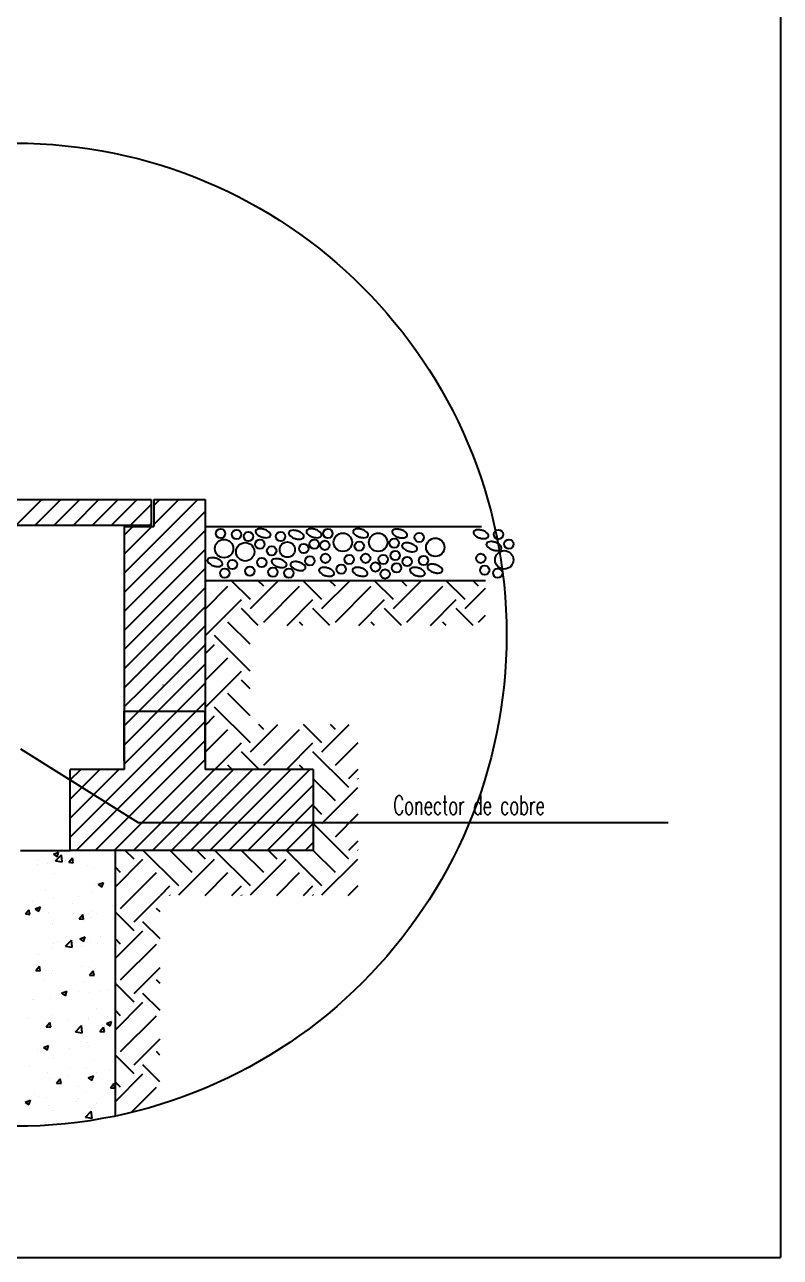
# Model space of a CAD drawing. Header units: inches. Extents: x 131 to 82119, y 71 to 16923.
# Drawn here: x 2917.23 to 2921.46, y 1393.4 to 1400.31 of the extents above; entities that cross this region are included whole.
import ezdxf

# ---------------------------------------------------------------- set-up
doc = ezdxf.new("R2010")
doc.units = ezdxf.units.IN
doc.header["$MEASUREMENT"] = 0
doc.layers.add('DUCTO-PARED O TECHO', color=7, linetype='Continuous', lineweight=25)
doc.styles.add('ROMANS', font='romans.shx', dxfattribs={"width": 0.625})
doc.dimstyles.new('ROMANS', dxfattribs={"dimscale": 0.125, "dimtxt": 2, "dimasz": 2, "dimexe": 2, "dimexo": 1, "dimgap": 1, "dimtad": 1, "dimzin": 0, "dimtxsty": 'ROMANS', "dimcen": 0, "dimclrd": 1, "dimclre": 1, "dimclrt": 7, "dimadec": 0, "dimazin": 0, "dimtfac": 1, "dimtmove": 2, "dimatfit": 3, "dimfxl": 1, "dimtolj": 1, "dimtzin": 0, "dimlwd": -1, "dimlwe": -1, "dimarcsym": 0})

# ---------------------------------------------------------------- blocks, each defined once
blk = doc.blocks.new('*D235')
at = {"color": 1}
for p, q in [((10238.3, 2782.8), (10238.3, 3061.2)), ((10238.5, 3060.9), (10692, 3060.9)), ((10692.2, 2782.8), (10692.2, 3061.2))]:
    blk.add_line(p, q, dxfattribs=at)
for points in [[(10238.5, 3061), (10238.5, 3060.9), (10238.3, 3060.9)], [(10692, 3060.9), (10692, 3061), (10692.2, 3060.9)]]:
    blk.add_solid(points, dxfattribs=at)
at = {"layer": 'DEFPOINTS', "color": 0}
for p in [(10692.2, 3060.9), (10238.3, 2782.7), (10692.2, 2782.7)]:
    blk.add_point(p, dxfattribs=at)
at = {"color": 7, "insert": (10455.8, 3208.3), "char_height": 0.25, "attachment_point": 5, "style": 'ROMANS'}
blk.add_mtext('\\A1;10', dxfattribs=at)
blk = doc.blocks.new('A$C17178')
for p, q in [((13916.218, 14161.336), (13916.218, 0)), ((8876.351, 4248.207, -174973.419), (10389.574, 4248.207, -174973.419)), ((10389.574, 4248.207, -174973.419), (10389.574, 4096.884, -174973.419)), ((10404.707, 4248.207, -174973.419), (10692.219, 4248.207, -174973.419)), ((10404.707, 4248.207, -174973.419), (10404.707, 4096.884, -174973.419)), ((10692.219, 4248.207, -174973.419), (10692.219, 2734.984, -174973.419)), ((8876.351, 4104.697, -174973.419), (10389.332, 4104.697, -174973.419)), ((10238.252, 4096.884, -174973.419), (10238.252, 2734.984, -174973.419)), ((10238.252, 4096.884, -174973.419), (10404.707, 4096.884, -174973.419)), ((10692.219, 4096.884, -174973.419), (12240.407, 4096.884, -174973.419)), ((9656.993, 2850.665, -174973.419), (10317.248, 2437.633)), ((10238.252, 2734.984, -174973.419), (9935.608, 2734.984, -174973.419)), ((9935.608, 2281.017, -174973.419), (9935.608, 2734.984, -174973.419)), ((11297.508, 2734.984, -174973.419), (10692.219, 2734.984, -174973.419)), ((11297.508, 2734.984, -174973.419), (11297.508, 2281.017, -174973.419)), ((10317.248, 2437.633), (13287.584, 2437.633)), ((9656.993, 2281.017, -174973.419), (9935.608, 2281.017, -174973.419)), ((11297.508, 2281.017, -174973.419), (9935.608, 2281.017, -174973.419)), ((10186.965, 2281.017, -174973.419), (10186.965, 789.206, -174973.419)), ((0, 0), (13916.218, 0))]:
    blk.add_line(p, q)
at = {"color": 0}
for p, q in [((9632.581, 4104.697, -174973.419), (9776.09, 4248.207, -174973.419)), ((9739.582, 4104.697, -174973.419), (9883.091, 4248.207, -174973.419)), ((9846.583, 4104.697, -174973.419), (9990.092, 4248.207, -174973.419)), ((9953.584, 4104.697, -174973.419), (10097.093, 4248.207, -174973.419)), ((10060.585, 4104.697, -174973.419), (10204.095, 4248.207, -174973.419)), ((10167.586, 4104.697, -174973.419), (10311.096, 4248.207, -174973.419)), ((10274.587, 4104.697, -174973.419), (10389.574, 4219.685, -174973.419)), ((10381.588, 4104.697, -174973.419), (10389.574, 4112.684, -174973.419))]:
    blk.add_line(p, q, dxfattribs=at)
at = {"linetype": 'Continuous'}
for p, q in [((10238.252, 3834.426, -174973.419), (10652.033, 4248.207, -174973.419)), ((10404.707, 4214.882, -174973.419), (10438.031, 4248.207, -174973.419)), ((10404.707, 4107.881, -174973.419), (10545.032, 4248.207, -174973.419)), ((10238.252, 3727.424, -174973.419), (10692.219, 4181.391, -174973.419)), ((10238.252, 4048.428, -174973.419), (10286.709, 4096.884, -174973.419)), ((10238.252, 3941.427, -174973.419), (10393.71, 4096.884, -174973.419)), ((10238.252, 3620.423, -174973.419), (10692.219, 4074.39, -174973.419)), ((10238.252, 3513.422, -174973.419), (10692.219, 3967.389, -174973.419)), ((10238.252, 3406.421, -174973.419), (10692.219, 3860.388, -174973.419)), ((10238.252, 3299.42, -174973.419), (10692.219, 3753.387, -174973.419)), ((10692.219, 3784.505, 36877.806), (10701.954, 3794.24, 36877.806)), ((10692.219, 3634.035, 36877.806), (10820.066, 3761.881, 36877.806)), ((10945.457, 3686.646, 36877.806), (10837.864, 3794.24, 36877.806)), ((10945.457, 3636.49, 36877.806), (11103.208, 3794.24, 36877.806)), ((11020.693, 3761.881, 36877.806), (10988.334, 3794.24, 36877.806)), ((11020.693, 3561.254, 36877.806), (11221.32, 3761.881, 36877.806)), ((11346.711, 3686.646, 36877.806), (11239.118, 3794.24, 36877.806)), ((11346.711, 3636.49, 36877.806), (11504.462, 3794.24, 36877.806)), ((11421.946, 3761.881, 36877.806), (11389.588, 3794.24, 36877.806)), ((11421.946, 3561.254, 36877.806), (11622.573, 3761.881, 36877.806)), ((11747.965, 3686.646, 36877.806), (11640.372, 3794.24, 36877.806)), ((11747.965, 3636.49, 36877.806), (11905.716, 3794.24, 36877.806)), ((11823.2, 3761.881, 36877.806), (11790.842, 3794.24, 36877.806)), ((11823.2, 3561.254, 36877.806), (12023.827, 3761.881, 36877.806)), ((12149.219, 3686.646, 36877.806), (12041.625, 3794.24, 36877.806)), ((12149.219, 3636.49, 36877.806), (12263.338, 3750.609, 36877.806)), ((12224.454, 3761.881, 36877.806), (12192.096, 3794.24, 36877.806)), ((10694.674, 3486.019, 36877.806), (10895.301, 3686.646, 36877.806)), ((11151.944, 3542.036, 36877.806), (11296.555, 3686.646, 36877.806)), ((11553.198, 3542.036, 36877.806), (11697.808, 3686.646, 36877.806)), ((11954.452, 3542.036, 36877.806), (12099.062, 3686.646, 36877.806)), ((10251.568, 3205.735, -174973.419), (10692.219, 3646.386, -174973.419)), ((10989.754, 3542.036, 36877.806), (10895.301, 3636.49, 36877.806)), ((11391.008, 3542.036, 36877.806), (11296.555, 3636.49, 36877.806)), ((11792.262, 3542.036, 36877.806), (11697.808, 3636.49, 36877.806)), ((12193.516, 3542.036, 36877.806), (12099.062, 3636.49, 36877.806)), ((12224.454, 3561.254, 36877.806), (12263.338, 3600.139, 36877.806)), ((10342.048, 3189.214, -174973.419), (10692.219, 3539.385, -174973.419)), ((10944.423, 3436.897, 36877.806), (10820.066, 3561.254, 36877.806)), ((11240.538, 3542.036, 36877.806), (11221.32, 3561.254, 36877.806)), ((11641.792, 3542.036, 36877.806), (11622.573, 3561.254, 36877.806)), ((12043.046, 3542.036, 36877.806), (12023.827, 3561.254, 36877.806)), ((10944.423, 3286.427, 36877.806), (10744.831, 3486.019, 36877.806)), ((10432.527, 3172.692, -174973.419), (10692.219, 3432.384, -174973.419)), ((10694.674, 3435.863, 36877.806), (10692.219, 3438.317, 36877.806)), ((10692.219, 3383.251, 36877.806), (10744.831, 3435.863, 36877.806)), ((10523.007, 3156.171, -174973.419), (10692.219, 3325.383, -174973.419)), ((10692.219, 3232.781, 36877.806), (10820.066, 3360.628, 36877.806)), ((10694.674, 3084.765, 36877.806), (10895.301, 3285.392, 36877.806)), ((10238.252, 3192.419, -174973.419), (10251.568, 3205.735, -174973.419)), ((10238.252, 3085.418, -174973.419), (10342.048, 3189.214, -174973.419)), ((10613.486, 3139.65, -174973.419), (10692.219, 3218.382, -174973.419)), ((10944.423, 3186.114, 36877.806), (10895.301, 3235.236, 36877.806)), ((9935.608, 2354.77, -174973.419), (10692.219, 3111.381, -174973.419)), ((10238.252, 2978.417, -174973.419), (10432.527, 3172.692, -174973.419)), ((10238.252, 2871.416, -174973.419), (10523.007, 3156.171, -174973.419)), ((10238.252, 2764.415, -174973.419), (10613.486, 3139.65, -174973.419)), ((10944.423, 3035.643, 36877.806), (10820.066, 3160.001, 36877.806)), ((10945.457, 2884.139, 36877.806), (10744.831, 3084.765, 36877.806)), ((9968.856, 2281.017, -174973.419), (10692.219, 3004.38, -174973.419)), ((10694.674, 3034.609, 36877.806), (10692.219, 3037.064, 36877.806)), ((10692.219, 2981.997, 36877.806), (10744.831, 3034.609, 36877.806)), ((10945.457, 2833.982, 36877.806), (11098.663, 2987.188, 36877.806)), ((11020.693, 2959.374, 36877.806), (10992.879, 2987.188, 36877.806)), ((11346.711, 2884.139, 36877.806), (11243.662, 2987.188, 36877.806)), ((11346.711, 2833.982, 36877.806), (11499.917, 2987.188, 36877.806)), ((11421.946, 2959.374, 36877.806), (11394.133, 2987.188, 36877.806)), ((10692.219, 2831.527, 36877.806), (10820.066, 2959.374, 36877.806)), ((11020.693, 2758.747, 36877.806), (11221.32, 2959.374, 36877.806)), ((10075.857, 2281.017, -174973.419), (10692.219, 2897.379, -174973.419)), ((10746.146, 2734.984, 36877.806), (10895.301, 2884.139, 36877.806)), ((10994.299, 2734.984, 36877.806), (10895.301, 2833.982, 36877.806)), ((11147.4, 2734.984, 36877.806), (11296.555, 2884.139, 36877.806)), ((11497.182, 2633.355, 36877.806), (11296.555, 2833.982, 36877.806)), ((11421.946, 2758.747, 36877.806), (11549.712, 2886.512, 36877.806)), ((10182.858, 2281.017, -174973.419), (10692.219, 2790.378, -174973.419)), ((9935.608, 2675.773, -174973.419), (9994.819, 2734.984, -174973.419)), ((9935.608, 2568.772, -174973.419), (10101.82, 2734.984, -174973.419)), ((9935.608, 2461.771, -174973.419), (10208.821, 2734.984, -174973.419)), ((10289.859, 2281.017, -174973.419), (10743.826, 2734.984, -174973.419)), ((10396.86, 2281.017, -174973.419), (10850.827, 2734.984, -174973.419)), ((10503.861, 2281.017, -174973.419), (10957.828, 2734.984, -174973.419)), ((10610.862, 2281.017, -174973.419), (11064.829, 2734.984, -174973.419)), ((10717.863, 2281.017, -174973.419), (11171.83, 2734.984, -174973.419)), ((10843.829, 2734.984, 36877.806), (10820.066, 2758.747, 36877.806)), ((10824.864, 2281.017, -174973.419), (11278.831, 2734.984, -174973.419)), ((11245.083, 2734.984, 36877.806), (11221.32, 2758.747, 36877.806)), ((11497.182, 2683.512, 36877.806), (11549.712, 2736.042, 36877.806)), ((10931.865, 2281.017, -174973.419), (11297.508, 2646.66, -174973.419)), ((11421.946, 2558.12, 36877.806), (11297.508, 2682.558, 36877.806)), ((11346.711, 2432.728, 36877.806), (11547.338, 2633.355, 36877.806)), ((11549.712, 2681.138, 36877.806), (11547.338, 2683.512, 36877.806)), ((11038.866, 2281.017, -174973.419), (11297.508, 2539.659, -174973.419)), ((11346.711, 2482.885, 36877.806), (11297.508, 2532.088, 36877.806)), ((11145.867, 2281.017, -174973.419), (11297.508, 2432.658, -174973.419)), ((11497.182, 2232.101, 36877.806), (11297.508, 2431.774, 36877.806)), ((11421.946, 2357.493, 36877.806), (11549.712, 2485.259, 36877.806)), ((9838.207, 2281.017, 36877.806), (9838.207, 2281.017, 36877.806)), ((9838.207, 2281.017, 36877.806), (9838.207, 2281.017, 36877.806)), ((10015.454, 2281.017, 36877.806), (10015.454, 2281.017, 36877.806)), ((10293.42, 2232.101, 36877.806), (10244.504, 2281.017, 36877.806)), ((10544.204, 2081.631, 36877.806), (10344.818, 2281.017, 36877.806)), ((10619.439, 2156.866, 36877.806), (10495.288, 2281.017, 36877.806)), ((10694.674, 2232.101, 36877.806), (10645.758, 2281.017, 36877.806)), ((10945.457, 2081.631, 36877.806), (10746.072, 2281.017, 36877.806)), ((11020.693, 2156.866, 36877.806), (10896.542, 2281.017, 36877.806)), ((11095.928, 2232.101, 36877.806), (11047.012, 2281.017, 36877.806)), ((11346.711, 2081.631, 36877.806), (11147.325, 2281.017, 36877.806)), ((11252.868, 2281.017, -174973.419), (11297.508, 2325.657, -174973.419)), ((11421.946, 2156.866, 36877.806), (11297.508, 2281.304, 36877.806)), ((11497.182, 2282.258, 36877.806), (11549.712, 2334.788, 36877.806)), ((11549.712, 2279.884, 36877.806), (11547.338, 2282.258, 36877.806)), ((9756.509, 2230.06, 36877.806), (9756.509, 2230.06, 36877.806)), ((9841.211, 2259.096, 36877.806), (9870.643, 2270.394, 36877.806)), ((9841.211, 2259.096, 36877.806), (9862.12, 2244.993, 36877.806)), ((9854.171, 2222.897, 36877.806), (9886.911, 2257.018, 36877.806)), ((9854.171, 2222.897, 36877.806), (9891.555, 2217.099, 36877.806)), ((9862.129, 2244.943, 36877.806), (9870.652, 2270.344, 36877.806)), ((9891.564, 2217.056, 36877.806), (9886.92, 2256.976, 36877.806)), ((9909.149, 2223.7, 36877.806), (9909.149, 2223.7, 36877.806)), ((9927.653, 2214.414, 36877.806), (9947.917, 2238.564, 36877.806)), ((9927.653, 2214.414, 36877.806), (9952.777, 2212.216, 36877.806)), ((9952.786, 2212.165, 36877.806), (9947.926, 2238.513, 36877.806)), ((10001.646, 2272.138, 36877.806), (10001.646, 2272.138, 36877.806)), ((10174.615, 2258.649, 36877.806), (10174.615, 2258.649, 36877.806)), ((10186.965, 2075.489, 36877.806), (10343.577, 2232.101, 36877.806)), ((10186.965, 2232.016, 36877.806), (10186.965, 2232.016, 36877.806)), ((10544.204, 2031.474, 36877.806), (10744.831, 2232.101, 36877.806)), ((10945.457, 2031.474, 36877.806), (11146.084, 2232.101, 36877.806)), ((11346.711, 2031.474, 36877.806), (11547.338, 2232.101, 36877.806)), ((9749.953, 2202.742, 36877.806), (9749.953, 2202.742, 36877.806)), ((9807.543, 2206.795, 36877.806), (9807.543, 2206.795, 36877.806)), ((9848.714, 2153.073, 36877.806), (9848.714, 2153.073, 36877.806)), ((10031.93, 2197.315, 36877.806), (10031.93, 2197.315, 36877.806)), ((10067.033, 2184.589, 36877.806), (10067.033, 2184.589, 36877.806)), ((10218.185, 2156.866, 36877.806), (10186.965, 2188.086, 36877.806)), ((10218.185, 1956.239, 36877.806), (10418.812, 2156.866, 36877.806)), ((10692.013, 2028.813, 36877.806), (10820.066, 2156.866, 36877.806)), ((11093.267, 2028.813, 36877.806), (11221.32, 2156.866, 36877.806)), ((10064.037, 2092.862, 36877.806), (10064.037, 2092.862, 36877.806)), ((10092.115, 2089.859, 36877.806), (10121.546, 2101.157, 36877.806)), ((10092.115, 2089.859, 36877.806), (10113.024, 2075.756, 36877.806)), ((10113.033, 2075.706, 36877.806), (10121.556, 2101.107, 36877.806)), ((10169.264, 2106.716, 36877.806), (10169.264, 2106.716, 36877.806)), ((10186.965, 2109.046, 36877.806), (10186.965, 2109.046, 36877.806)), ((10186.965, 2109.046, 36877.806), (10186.965, 2109.046, 36877.806)), ((10441.229, 2028.813, 36877.806), (10494.047, 2081.631, 36877.806)), ((10842.483, 2028.813, 36877.806), (10895.301, 2081.631, 36877.806)), ((11243.737, 2028.813, 36877.806), (11296.555, 2081.631, 36877.806)), ((11494.52, 2028.813, 36877.806), (11549.712, 2084.005, 36877.806)), ((9798.571, 2057.913, 36877.806), (9798.571, 2057.913, 36877.806)), ((9843.603, 2013.145, 36877.806), (9843.603, 2013.145, 36877.806)), ((9984.291, 2021.337, 36877.806), (9984.291, 2021.337, 36877.806)), ((10061.922, 2044.66, 36877.806), (10061.922, 2044.66, 36877.806)), ((10293.42, 1881.004, 36877.806), (10439.168, 2026.752, 36877.806)), ((10496.708, 2028.813, 36877.806), (10494.047, 2031.474, 36877.806)), ((10897.962, 2028.813, 36877.806), (10895.301, 2031.474, 36877.806)), ((11299.216, 2028.813, 36877.806), (11296.555, 2031.474, 36877.806)), ((9684.482, 1924.615, 36877.806), (9704.746, 1948.765, 36877.806)), ((9709.616, 1922.367, 36877.806), (9704.756, 1948.715, 36877.806)), ((9725.688, 1992.004, 36877.806), (9725.688, 1992.004, 36877.806)), ((9738.936, 1954.287, 36877.806), (9768.368, 1965.585, 36877.806)), ((9738.936, 1954.287, 36877.806), (9759.845, 1940.184, 36877.806)), ((9739.155, 1979.259, 36877.806), (9739.155, 1979.259, 36877.806)), ((9759.854, 1940.134, 36877.806), (9768.377, 1965.535, 36877.806)), ((9814.316, 1935.542, 36877.806), (9814.316, 1935.542, 36877.806)), ((9950.075, 1982.523, 36877.806), (9950.075, 1982.523, 36877.806)), ((10058.686, 1940.929, 36877.806), (10058.686, 1940.929, 36877.806)), ((10174.462, 1973.042, 36877.806), (10174.462, 1973.042, 36877.806)), ((10186.965, 1965.077, 36877.806), (10186.965, 1965.077, 36877.806)), ((10186.965, 1965.077, 36877.806), (10186.965, 1965.077, 36877.806)), ((10186.965, 1957.817, 36877.806), (10186.965, 1957.817, 36877.806)), ((10186.965, 1957.817, 36877.806), (10186.965, 1957.817, 36877.806)), ((10293.42, 1830.847, 36877.806), (10186.965, 1937.302, 36877.806)), ((10439.155, 1935.895, 36877.806), (10418.812, 1956.239, 36877.806)), ((9684.482, 1924.615, 36877.806), (9709.607, 1922.417, 36877.806)), ((9687.992, 1892.126, 36877.806), (9687.992, 1892.126, 36877.806)), ((9838.492, 1873.216, 36877.806), (9838.492, 1873.216, 36877.806)), ((9839.874, 1886.966, 36877.806), (9839.874, 1886.966, 36877.806)), ((9953.458, 1927.076, 36877.806), (9953.458, 1927.076, 36877.806)), ((9985.975, 1898.237, 36877.806), (10006.239, 1922.387, 36877.806)), ((9985.975, 1898.237, 36877.806), (10011.1, 1896.039, 36877.806)), ((10011.109, 1895.989, 36877.806), (10006.249, 1922.337, 36877.806)), ((10038.703, 1926.061, 36877.806), (10038.703, 1926.061, 36877.806)), ((10056.811, 1904.732, 36877.806), (10056.811, 1904.732, 36877.806)), ((10085.011, 1929.044, 36877.806), (10085.011, 1929.044, 36877.806)), ((10439.134, 1785.447, 36877.806), (10343.577, 1881.004, 36877.806)), ((10186.965, 1835.62, 36877.806), (10186.965, 1835.62, 36877.806)), ((10186.965, 1831.607, 36877.806), (10186.965, 1831.607, 36877.806)), ((10186.965, 1674.235, 36877.806), (10343.577, 1830.847, 36877.806)), ((10186.965, 1806.588, 36877.806), (10186.965, 1806.588, 36877.806)), ((9833.381, 1733.287, 36877.806), (9833.381, 1733.287, 36877.806)), ((9842.879, 1761.289, 36877.806), (9842.879, 1761.289, 36877.806)), ((9866.448, 1768.861, 36877.806), (9866.448, 1768.861, 36877.806)), ((9909.9, 1743.862, 36877.806), (9942.639, 1777.984, 36877.806)), ((9909.9, 1743.862, 36877.806), (9947.283, 1738.064, 36877.806)), ((9947.292, 1738.021, 36877.806), (9942.648, 1777.941, 36877.806)), ((9948.107, 1775.142, 36877.806), (9948.107, 1775.142, 36877.806)), ((9989.84, 1785.05, 36877.806), (10019.271, 1796.348, 36877.806)), ((9989.84, 1785.05, 36877.806), (10010.748, 1770.947, 36877.806)), ((10000.406, 1739.866, 36877.806), (10000.406, 1739.866, 36877.806)), ((10010.757, 1770.897, 36877.806), (10019.28, 1796.298, 36877.806)), ((10051.699, 1764.803, 36877.806), (10051.699, 1764.803, 36877.806)), ((10090.834, 1759.38, 36877.806), (10090.834, 1759.38, 36877.806)), ((10107.303, 1796.101, 36877.806), (10107.303, 1796.101, 36877.806)), ((10218.185, 1755.612, 36877.806), (10186.965, 1786.832, 36877.806)), ((10218.185, 1554.985, 36877.806), (10418.812, 1755.612, 36877.806)), ((9755.27, 1697.788, 36877.806), (9755.27, 1697.788, 36877.806)), ((9732.301, 1595.502, 36877.806), (9732.301, 1595.502, 36877.806)), ((9742.805, 1608.438, 36877.806), (9763.069, 1632.588, 36877.806)), ((9742.805, 1608.438, 36877.806), (9767.929, 1606.24, 36877.806)), ((9767.938, 1606.19, 36877.806), (9763.078, 1632.538, 36877.806)), ((9828.269, 1593.359, 36877.806), (9828.269, 1593.359, 36877.806)), ((9837.529, 1609.355, 36877.806), (9837.529, 1609.355, 36877.806)), ((9996.725, 1630.314, 36877.806), (9996.725, 1630.314, 36877.806)), ((10044.298, 1582.061, 36877.806), (10064.562, 1606.211, 36877.806)), ((10046.588, 1624.875, 36877.806), (10046.588, 1624.875, 36877.806)), ((10069.431, 1579.813, 36877.806), (10064.571, 1606.161, 36877.806)), ((10186.965, 1655.359, 36877.806), (10186.965, 1655.359, 36877.806)), ((10293.42, 1479.75, 36877.806), (10439.111, 1625.442, 36877.806)), ((9784.593, 1554.069, 36877.806), (9784.593, 1554.069, 36877.806)), ((10008.98, 1544.588, 36877.806), (10008.98, 1544.588, 36877.806)), ((10044.298, 1582.061, 36877.806), (10069.422, 1579.863, 36877.806)), ((10293.42, 1429.593, 36877.806), (10186.965, 1536.049, 36877.806)), ((10439.099, 1534.698, 36877.806), (10418.812, 1554.985, 36877.806)), ((9823.158, 1453.43, 36877.806), (9823.158, 1453.43, 36877.806)), ((9873.221, 1497.607, 36877.806), (9873.221, 1497.607, 36877.806)), ((9886.146, 1464.527, 36877.806), (9886.146, 1464.527, 36877.806)), ((9887.565, 1480.241, 36877.806), (9916.996, 1491.538, 36877.806)), ((9887.565, 1480.241, 36877.806), (9908.473, 1466.138, 36877.806)), ((9908.482, 1466.088, 36877.806), (9917.005, 1491.489, 36877.806)), ((9983.051, 1489.064, 36877.806), (9983.051, 1489.064, 36877.806)), ((10041.477, 1484.946, 36877.806), (10041.477, 1484.946, 36877.806)), ((10097.607, 1488.126, 36877.806), (10097.607, 1488.126, 36877.806)), ((10151.612, 1499.476, 36877.806), (10151.612, 1499.476, 36877.806)), ((10439.077, 1384.25, 36877.806), (10343.577, 1479.75, 36877.806)), ((9726.95, 1443.568, 36877.806), (9726.95, 1443.568, 36877.806)), ((9737.915, 1446.986, 36877.806), (9737.915, 1446.986, 36877.806)), ((10083.771, 1396.771, 36877.806), (10083.771, 1396.771, 36877.806)), ((10186.965, 1431.199, 36877.806), (10186.965, 1431.199, 36877.806)), ((10186.965, 1272.981, 36877.806), (10343.577, 1429.593, 36877.806)), ((10218.185, 1354.358, 36877.806), (10186.965, 1385.578, 36877.806)), ((9700.965, 1340.406, 36877.806), (9700.965, 1340.406, 36877.806)), ((9801.128, 1292.262, 36877.806), (9821.392, 1316.412, 36877.806)), ((9818.047, 1313.502, 36877.806), (9818.047, 1313.502, 36877.806)), ((9826.261, 1290.014, 36877.806), (9821.401, 1316.362, 36877.806)), ((9838.635, 1354.693, 36877.806), (9838.635, 1354.693, 36877.806)), ((9925.352, 1330.926, 36877.806), (9925.352, 1330.926, 36877.806)), ((10036.366, 1345.017, 36877.806), (10036.366, 1345.017, 36877.806)), ((10041.033, 1333.689, 36877.806), (10041.033, 1333.689, 36877.806)), ((10138.468, 1311.004, 36877.806), (10167.9, 1322.302, 36877.806)), ((10146.261, 1347.543, 36877.806), (10146.261, 1347.543, 36877.806)), ((10149.739, 1321.445, 36877.806), (10149.739, 1321.445, 36877.806)), ((10159.386, 1296.851, 36877.806), (10167.909, 1322.252, 36877.806)), ((10186.965, 1352.901, 36877.806), (10186.965, 1352.901, 36877.806)), ((10186.965, 1352.901, 36877.806), (10186.965, 1352.901, 36877.806)), ((10218.185, 1153.731, 36877.806), (10418.812, 1354.358, 36877.806)), ((9775.568, 1298.74, 36877.806), (9775.568, 1298.74, 36877.806)), ((9801.128, 1292.262, 36877.806), (9826.252, 1290.064, 36877.806)), ((9965.628, 1264.827, 36877.806), (9998.368, 1298.949, 36877.806)), ((9965.628, 1264.827, 36877.806), (10003.012, 1259.029, 36877.806)), ((10003.02, 1258.986, 36877.806), (9998.376, 1298.906, 36877.806)), ((10102.621, 1265.885, 36877.806), (10122.885, 1290.035, 36877.806)), ((10102.621, 1265.885, 36877.806), (10127.745, 1263.687, 36877.806)), ((10127.754, 1263.637, 36877.806), (10122.894, 1289.985, 36877.806)), ((10138.468, 1311.004, 36877.806), (10159.377, 1296.901, 36877.806)), ((10186.965, 1302.212, 36877.806), (10186.965, 1302.212, 36877.806)), ((9785.29, 1175.431, 36877.806), (9814.721, 1186.729, 36877.806)), ((9785.29, 1175.431, 36877.806), (9806.198, 1161.328, 36877.806)), ((9806.207, 1161.278, 36877.806), (9814.73, 1186.679, 36877.806)), ((9999.167, 1207.593, 36877.806), (9999.167, 1207.593, 36877.806)), ((10031.254, 1205.089, 36877.806), (10031.254, 1205.089, 36877.806)), ((10035.682, 1181.756, 36877.806), (10035.682, 1181.756, 36877.806)), ((10186.965, 1201.672, 36877.806), (10186.965, 1201.672, 36877.806)), ((10186.965, 1201.672, 36877.806), (10186.965, 1201.672, 36877.806)), ((10293.42, 1078.496, 36877.806), (10439.055, 1224.131, 36877.806)), ((9754.03, 1165.515, 36877.806), (9754.03, 1165.515, 36877.806)), ((9812.935, 1173.573, 36877.806), (9812.935, 1173.573, 36877.806)), ((9843.498, 1116.134, 36877.806), (9843.498, 1116.134, 36877.806)), ((9930.455, 1167.902, 36877.806), (9930.455, 1167.902, 36877.806)), ((10067.884, 1106.653, 36877.806), (10067.884, 1106.653, 36877.806)), ((10293.42, 1028.34, 36877.806), (10186.965, 1134.795, 36877.806)), ((10439.042, 1133.501, 36877.806), (10418.812, 1153.731, 36877.806)), ((9707.738, 1069.153, 36877.806), (9707.738, 1069.153, 36877.806)), ((9932.125, 1059.672, 36877.806), (9932.125, 1059.672, 36877.806)), ((10026.143, 1065.16, 36877.806), (10026.143, 1065.16, 36877.806)), ((10084.3, 1036.927, 36877.806), (10084.3, 1036.927, 36877.806)), ((10156.512, 1050.191, 36877.806), (10156.512, 1050.191, 36877.806)), ((10186.965, 1050.444, 36877.806), (10186.965, 1050.444, 36877.806)), ((10439.02, 983.052, 36877.806), (10343.577, 1078.496, 36877.806)), ((9807.824, 1033.645, 36877.806), (9807.824, 1033.645, 36877.806)), ((9819.876, 1002.115, 36877.806), (9819.876, 1002.115, 36877.806)), ((9859.45, 976.086, 36877.806), (9879.715, 1000.236, 36877.806)), ((9859.45, 976.086, 36877.806), (9884.575, 973.888, 36877.806)), ((9884.583, 973.838, 36877.806), (9879.723, 1000.186, 36877.806)), ((9925.104, 1015.969, 36877.806), (9925.104, 1015.969, 36877.806)), ((10036.193, 1006.195, 36877.806), (10065.625, 1017.492, 36877.806)), ((10036.193, 1006.195, 36877.806), (10057.102, 992.092, 36877.806)), ((10057.11, 992.042, 36877.806), (10065.633, 1017.442, 36877.806)), ((10160.943, 949.709, 36877.806), (10181.208, 973.859, 36877.806)), ((10186.076, 947.46, 36877.806), (10181.216, 973.808, 36877.806)), ((10186.965, 1030.791, 36877.806), (10186.965, 1030.791, 36877.806)), ((10186.965, 871.728, 36877.806), (10343.577, 1028.34, 36877.806)), ((10218.185, 953.104, 36877.806), (10186.965, 984.325, 36877.806)), ((9736.676, 914.713, 36877.806), (9736.676, 914.713, 36877.806)), ((9759.87, 902.472, 36877.806), (9759.87, 902.472, 36877.806)), ((9981.812, 956.792, 36877.806), (9981.812, 956.792, 36877.806)), ((10021.032, 925.232, 36877.806), (10021.032, 925.232, 36877.806)), ((10160.943, 949.709, 36877.806), (10186.068, 947.511, 36877.806)), ((10186.965, 899.215, 36877.806), (10186.965, 899.215, 36877.806)), ((10280.434, 814.726, 36877.806), (10418.812, 953.104, 36877.806)), ((9683.014, 870.622, 36877.806), (9712.446, 881.92, 36877.806)), ((9683.014, 870.622, 36877.806), (9703.923, 856.519, 36877.806)), ((9703.931, 856.469, 36877.806), (9712.454, 881.87, 36877.806)), ((9709.298, 836.328, 36877.806), (9709.298, 836.328, 36877.806)), ((9802.713, 893.716, 36877.806), (9802.713, 893.716, 36877.806)), ((9814.525, 850.182, 36877.806), (9814.525, 850.182, 36877.806)), ((9973.721, 871.141, 36877.806), (9973.721, 871.141, 36877.806)), ((9984.257, 892.991, 36877.806), (9984.257, 892.991, 36877.806)), ((10082.532, 864.499, 36877.806), (10082.532, 864.499, 36877.806)), ((10186.965, 897.321, 36877.806), (10186.965, 897.321, 36877.806)), ((9837.395, 822.421, 36877.806), (9837.395, 822.421, 36877.806)), ((10015.921, 785.303, 36877.806), (10015.921, 785.303, 36877.806)), ((10021.356, 785.792, 36877.806), (10054.096, 819.914, 36877.806)), ((10021.356, 785.792, 36877.806), (10058.74, 779.994, 36877.806)), ((10058.748, 779.951, 36877.806), (10054.104, 819.871, 36877.806)), ((10168.261, 785.942, 36877.806), (10168.261, 785.942, 36877.806)), ((9797.602, 753.788, 36877.806), (9797.602, 753.788, 36877.806)), ((9917.657, 748.875, 36877.806), (9917.657, 748.875, 36877.806))]:
    blk.add_line(p, q, dxfattribs=at)
at = {"elevation": -174973.419}
for points in [[(11023.568, 4080.164, 0.05175642), (11006.057, 4083.656, 0.06561285), (10991.959, 4083.126, 0.10449837), (10979.824, 4078.324, 0.1730463), (10975.009, 4071.897, 0.1730463), (10975.349, 4063.875, 0.10449837), (10982.647, 4053.054, 0.06561285), (10993.978, 4044.65, 0.05175642), (11010.398, 4037.635, 0.05175642), (11027.909, 4034.142, 0.06561285), (11042.007, 4034.672, 0.10449837), (11054.143, 4039.475, 0.1730463), (11058.957, 4045.901, 0.1730463), (11058.617, 4053.924, 0.10449837), (11051.32, 4064.745, 0.06561285), (11039.988, 4073.149, 0.05175642)], [(11308.939, 4080.164, 0.05175642), (11291.428, 4083.656, 0.06561285), (11277.33, 4083.126, 0.10449837), (11265.195, 4078.324, 0.1730463), (11260.38, 4071.897, 0.1730463), (11260.721, 4063.875, 0.10449837), (11268.018, 4053.054, 0.06561285), (11279.349, 4044.65, 0.05175642), (11295.77, 4037.635, 0.05175642), (11313.281, 4034.142, 0.06561285), (11327.378, 4034.672, 0.10449837), (11339.514, 4039.475, 0.1730463), (11344.329, 4045.901, 0.1730463), (11343.988, 4053.924, 0.10449837), (11336.691, 4064.745, 0.06561285), (11325.36, 4073.149, 0.05175642)], [(11570.855, 4080.164, 0.05175642), (11553.344, 4083.656, 0.06561285), (11539.246, 4083.126, 0.10449837), (11527.111, 4078.324, 0.1730463), (11522.296, 4071.897, 0.1730463), (11522.637, 4063.875, 0.10449837), (11529.934, 4053.054, 0.06561285), (11541.265, 4044.65, 0.05175642), (11557.686, 4037.635, 0.05175642), (11575.197, 4034.142, 0.06561285), (11589.294, 4034.672, 0.10449837), (11601.43, 4039.475, 0.1730463), (11606.245, 4045.901, 0.1730463), (11605.904, 4053.924, 0.10449837), (11598.607, 4064.745, 0.06561285), (11587.276, 4073.149, 0.05175642)], [(11788.673, 4078.505, 0.05175642), (11771.162, 4081.997, 0.06561285), (11757.064, 4081.467, 0.10449837), (11744.929, 4076.664, 0.1730463), (11740.114, 4070.238, 0.1730463), (11740.455, 4062.216, 0.10449837), (11747.752, 4051.395, 0.06561285), (11759.083, 4042.991, 0.05175642), (11775.504, 4035.976, 0.05175642), (11793.015, 4032.483, 0.06561285), (11807.113, 4033.013, 0.10449837), (11819.248, 4037.816, 0.1730463), (11824.063, 4044.242, 0.1730463), (11823.722, 4052.265, 0.10449837), (11816.425, 4063.086, 0.06561285), (11805.094, 4071.49, 0.05175642)], [(12244.754, 4074.758, 0.05175642), (12227.243, 4078.251, 0.06561285), (12213.145, 4077.721, 0.10449837), (12201.009, 4072.918, 0.1730463), (12196.195, 4066.492, 0.1730463), (12196.535, 4058.469, 0.10449837), (12203.832, 4047.649, 0.06561285), (12215.164, 4039.244, 0.05175642), (12231.584, 4032.23, 0.05175642), (12249.095, 4028.737, 0.06561285), (12263.193, 4029.267, 0.10449837), (12275.328, 4034.07, 0.1730463), (12280.143, 4040.496, 0.1730463), (12279.803, 4048.519, 0.10449837), (12272.505, 4059.339, 0.06561285), (12261.174, 4067.744, 0.05175642)], [(11209.331, 4071.477, 0.05175642), (11191.82, 4074.97, 0.06561285), (11177.722, 4074.44, 0.10449837), (11165.586, 4069.637, 0.1730463), (11160.772, 4063.211, 0.1730463), (11161.112, 4055.189, 0.10449837), (11168.41, 4044.368, 0.06561285), (11179.741, 4035.963, 0.05175642), (11196.161, 4028.949, 0.05175642), (11213.672, 4025.456, 0.06561285), (11227.77, 4025.986, 0.10449837), (11239.906, 4030.789, 0.1730463), (11244.72, 4037.215, 0.1730463), (11244.38, 4045.238, 0.10449837), (11237.082, 4056.058, 0.06561285), (11225.751, 4064.463, 0.05175642)], [(12317.15, 4008.233, 0.05175642), (12299.639, 4011.726, 0.06561285), (12285.541, 4011.196, 0.10449837), (12273.405, 4006.393, 0.1730463), (12268.591, 3999.967, 0.1730463), (12268.931, 3991.944, 0.10449837), (12276.229, 3981.124, 0.06561285), (12287.56, 3972.719, 0.05175642), (12303.98, 3965.705, 0.05175642), (12321.491, 3962.212, 0.06561285), (12335.589, 3962.742, 0.10449837), (12347.725, 3967.545, 0.1730463), (12352.539, 3973.971, 0.1730463), (12352.199, 3981.994, 0.10449837), (12344.901, 3992.814, 0.06561285), (12333.57, 4001.219, 0.05175642)], [(11844.575, 4001.206, 0.05175642), (11827.064, 4004.699, 0.06561285), (11812.966, 4004.169, 0.10449837), (11800.83, 3999.366, 0.1730463), (11796.016, 3992.94, 0.1730463), (11796.356, 3984.917, 0.10449837), (11803.654, 3974.097, 0.06561285), (11814.985, 3965.692, 0.05175642), (11831.405, 3958.678, 0.05175642), (11848.916, 3955.185, 0.06561285), (11863.014, 3955.715, 0.10449837), (11875.149, 3960.518, 0.1730463), (11879.964, 3966.944, 0.1730463), (11879.624, 3974.966, 0.10449837), (11872.326, 3985.787, 0.06561285), (11860.995, 3994.192, 0.05175642)], [(10753.319, 3918.198, 0.05175642), (10735.808, 3921.691, 0.06561285), (10721.71, 3921.161, 0.10449837), (10709.574, 3916.358, 0.1730463), (10704.76, 3909.932, 0.1730463), (10705.1, 3901.909, 0.10449837), (10712.398, 3891.088, 0.06561285), (10723.729, 3882.684, 0.05175642), (10740.149, 3875.669, 0.05175642), (10757.66, 3872.177, 0.06561285), (10771.758, 3872.707, 0.10449837), (10783.894, 3877.51, 0.1730463), (10788.708, 3883.936, 0.1730463), (10788.368, 3891.958, 0.10449837), (10781.07, 3902.779, 0.06561285), (10769.739, 3911.183, 0.05175642)], [(11113.48, 3912.594, 0.05175642), (11095.969, 3916.086, 0.06561285), (11081.871, 3915.556, 0.10449837), (11069.735, 3910.753, 0.1730463), (11064.921, 3904.327, 0.1730463), (11065.261, 3896.305, 0.10449837), (11072.558, 3885.484, 0.06561285), (11083.89, 3877.08, 0.05175642), (11100.31, 3870.065, 0.05175642), (11117.821, 3866.572, 0.06561285), (11131.919, 3867.102, 0.10449837), (11144.054, 3871.905, 0.1730463), (11148.869, 3878.331, 0.1730463), (11148.529, 3886.354, 0.10449837), (11141.231, 3897.175, 0.06561285), (11129.9, 3905.579, 0.05175642)], [(11219.028, 3896.377, 0.05175642), (11201.517, 3899.87, 0.06561285), (11187.419, 3899.34, 0.10449837), (11175.283, 3894.537, 0.1730463), (11170.469, 3888.111, 0.1730463), (11170.809, 3880.088, 0.10449837), (11178.107, 3869.268, 0.06561285), (11189.438, 3860.863, 0.05175642), (11205.858, 3853.849, 0.05175642), (11223.369, 3850.356, 0.06561285), (11237.467, 3850.886, 0.10449837), (11249.603, 3855.689, 0.1730463), (11254.417, 3862.115, 0.1730463), (11254.077, 3870.138, 0.10449837), (11246.779, 3880.958, 0.06561285), (11235.448, 3889.363, 0.05175642)], [(11986.869, 3881.745, 0.05175642), (11969.358, 3885.238, 0.06561285), (11955.26, 3884.708, 0.10449837), (11943.125, 3879.905, 0.1730463), (11938.31, 3873.479, 0.1730463), (11938.651, 3865.456, 0.10449837), (11945.948, 3854.635, 0.06561285), (11957.279, 3846.231, 0.05175642), (11973.7, 3839.216, 0.05175642), (11991.211, 3835.724, 0.06561285), (12005.309, 3836.254, 0.10449837), (12017.444, 3841.057, 0.1730463), (12022.259, 3847.483, 0.1730463), (12021.918, 3855.505, 0.10449837), (12014.621, 3866.326, 0.06561285), (12003.29, 3874.73, 0.05175642)], [(11379.305, 3863.944, 0.05175642), (11361.794, 3867.437, 0.06561285), (11347.696, 3866.907, 0.10449837), (11335.56, 3862.104, 0.1730463), (11330.746, 3855.678, 0.1730463), (11331.086, 3847.655, 0.10449837), (11338.383, 3836.835, 0.06561285), (11349.715, 3828.43, 0.05175642), (11366.135, 3821.416, 0.05175642), (11383.646, 3817.923, 0.06561285), (11397.744, 3818.453, 0.10449837), (11409.879, 3823.256, 0.1730463), (11414.694, 3829.682, 0.1730463), (11414.354, 3837.705, 0.10449837), (11407.056, 3848.525, 0.06561285), (11395.725, 3856.93, 0.05175642)], [(11566.946, 3863.944, 0.05175642), (11549.435, 3867.437, 0.06561285), (11535.337, 3866.907, 0.10449837), (11523.202, 3862.104, 0.1730463), (11518.387, 3855.678, 0.1730463), (11518.727, 3847.655, 0.10449837), (11526.025, 3836.835, 0.06561285), (11537.356, 3828.43, 0.05175642), (11553.776, 3821.416, 0.05175642), (11571.287, 3817.923, 0.06561285), (11585.385, 3818.453, 0.10449837), (11597.521, 3823.256, 0.1730463), (11602.335, 3829.682, 0.1730463), (11601.995, 3837.705, 0.10449837), (11594.698, 3848.525, 0.06561285), (11583.366, 3856.93, 0.05175642)], [(11888.631, 3863.944, 0.05175642), (11871.121, 3867.437, 0.06561285), (11857.023, 3866.907, 0.10449837), (11844.887, 3862.104, 0.1730463), (11840.073, 3855.678, 0.1730463), (11840.413, 3847.655, 0.10449837), (11847.71, 3836.835, 0.06561285), (11859.042, 3828.43, 0.05175642), (11875.462, 3821.416, 0.05175642), (11892.973, 3817.923, 0.06561285), (11907.071, 3818.453, 0.10449837), (11919.206, 3823.256, 0.1730463), (11924.021, 3829.682, 0.1730463), (11923.681, 3837.705, 0.10449837), (11916.383, 3848.525, 0.06561285), (11905.052, 3856.93, 0.05175642)]]:
    blk.add_lwpolyline(points, format="xyb", close=True, dxfattribs=at)
blk.add_lwpolyline([(10692.219, 3794.24), (12263.338, 3794.24)], dxfattribs=at)
for centre, radius in [((9626.069, 3489.909, 36877.806), 2755.562), ((10778.407, 4057.355, -174973.419), 26.234), ((10868.319, 4051.95, -174973.419), 26.234), ((11380.423, 4057.355, -174973.419), 26.234), ((12335.784, 4051.95, -174973.419), 26.234), ((10798.095, 3972.878, -174973.419), 51.537), ((10934.775, 4041.139, -174973.419), 26.234), ((10999.151, 3997.18, -174973.419), 26.234), ((11114.598, 4041.139, -174973.419), 26.234), ((11152.796, 3966.802, -174973.419), 42.948), ((11303.949, 3998.268, -174973.419), 26.234), ((11363.509, 3991.104, -174973.419), 26.234), ((11463.831, 4008.013, -174973.419), 51.537), ((11556.337, 3987.084, -174973.419), 26.234), ((11662.027, 4008.013, -174973.419), 51.537), ((11751.797, 4003.3, -174973.419), 26.234), ((11892.528, 4035.733, -174973.419), 26.234), ((11982.19, 3979.905, -174973.419), 51.537), ((12394.422, 3997.895, -174973.419), 26.234), ((10916.622, 3954.651, -174973.419), 51.537), ((11064.999, 3960.727, -174973.419), 26.234), ((11244.983, 3972.878, -174973.419), 26.234), ((11365.898, 3918.198, -174973.419), 26.234), ((11591.782, 3918.198, -174973.419), 26.234), ((11757.578, 3934.072, -174973.419), 26.234), ((12237.005, 3918.198, -174973.419), 26.234), ((12368.372, 3909.633, -174973.419), 51.537), ((10844.864, 3884.38, -174973.419), 26.234), ((10942.594, 3846.541, -174973.419), 26.234), ((11009.05, 3895.191, -174973.419), 26.234), ((11279.083, 3903.694, -174973.419), 26.234), ((11454.698, 3857.352, -174973.419), 26.234), ((11499.595, 3912.122, -174973.419), 26.234), ((11646.849, 3869.594, -174973.419), 26.234), ((11690.747, 3912.122, -174973.419), 26.234), ((11765.161, 3864.289, -174973.419), 26.234), ((11824.445, 3899.971, -174973.419), 26.234), ((11916.632, 3906.047, -174973.419), 26.234), ((12258.954, 3851.367, -174973.419), 26.234), ((10801.863, 3835.73, -174973.419), 26.234), ((11071.597, 3841.136, -174973.419), 26.234), ((11161.508, 3835.73, -174973.419), 26.234), ((11700.977, 3830.325, -174973.419), 26.234), ((12331.875, 3835.73, -174973.419), 26.234)]:
    blk.add_circle(centre, radius)
at = {"insert": (11747.397, 2587.916), "char_height": 107.41866, "attachment_point": 1, "style": 'ROMANS'}
blk.add_mtext('Conector de cobre', dxfattribs=at)
dim = blk.add_linear_dim(base=(10692.219, 3060.946, -174973.419), p1=(10238.252, 2782.653, -174973.419), p2=(10692.219, 2782.653, -174973.419), text='10', dimstyle='ROMANS')
dim.commit()
dim.dimension.update_dxf_attribs({"geometry": '*D235', "text_midpoint": (10455.849, 3208.261, -174973.419), "dimtype": 160})

msp = doc.modelspace()

# ---------------------------------------------------------------- block references
at = {"layer": 'DUCTO-PARED O TECHO', "xscale": 0.001, "yscale": 0.001, "zscale": 0.002}
msp.add_blockref('A$C17178', (2907.5471, 1393.404), dxfattribs=at)

doc.saveas('drawing.dxf')
